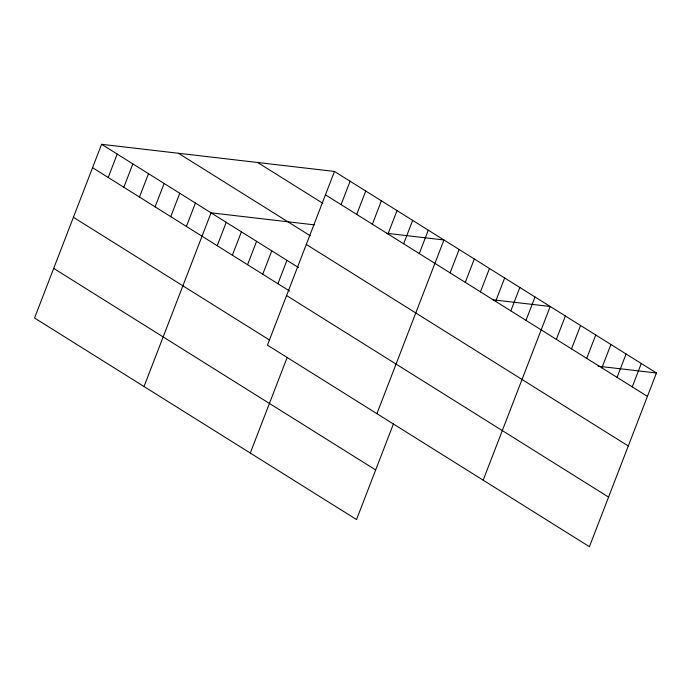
<?xml version="1.0" encoding="UTF-8"?>
<svg xmlns="http://www.w3.org/2000/svg" width="691" height="691" viewBox="0 0 691 691"><rect width="100%" height="100%" fill="white"/><g stroke="black" fill="none" stroke-linecap="round" stroke-linejoin="round"><path stroke-width="1.04" d="M334.47 171.446L267.443 345.146L589.423 546.693L656.45 372.993L334.47 171.446L101.577 144.307L34.55 318.007L356.53 519.554L393.455 423.851M108.193 177.483L117.22 154.093M123.827 187.27L132.853 163.879M139.47 197.056L148.496 173.674M155.104 206.851L164.13 183.46M170.746 216.637L179.772 193.247M186.389 226.432L195.415 203.042M144.022 386.528L211.049 212.828L314.301 224.86M217.207 245.72L226.233 222.329M232.383 255.221L241.409 231.83M247.559 264.722L256.586 241.332M262.744 274.223L271.77 250.833M277.92 283.725L286.946 260.334M341.086 204.622L350.104 181.232M250.28 453.046L287.206 357.342M356.72 214.417L365.746 191.027M372.363 224.204L381.389 200.813M387.997 233.99L397.023 210.608M403.639 243.785L412.665 220.394M419.282 253.571L428.299 230.181M376.915 413.676L443.942 239.976L386.554 233.282M450.1 272.867L459.118 249.477M465.276 282.369L474.302 258.978M480.452 291.87L489.478 268.479M495.637 301.371L504.655 277.981M510.813 310.872L519.839 287.482M525.989 320.374L535.015 296.983M483.173 480.185L550.2 306.484L492.813 299.799M556.35 339.376L565.376 315.986M571.526 348.877L580.552 325.487M586.711 358.379L595.737 334.988M601.887 367.88L610.913 344.489M617.063 377.381L626.089 353.991M632.248 386.882L641.274 363.492M598.043 366.187L656.45 372.993M325.444 194.836L647.424 396.384M257.613 162.489L322.775 203.275M178.433 153.264L310.224 235.761M306.303 244.441L628.283 445.989M101.577 144.307L298.555 267.607M92.551 167.688L289.529 290.989M286.584 295.549L608.564 497.097M73.41 217.294L269.499 340.032M53.691 268.402L375.671 469.949"/></g></svg>
